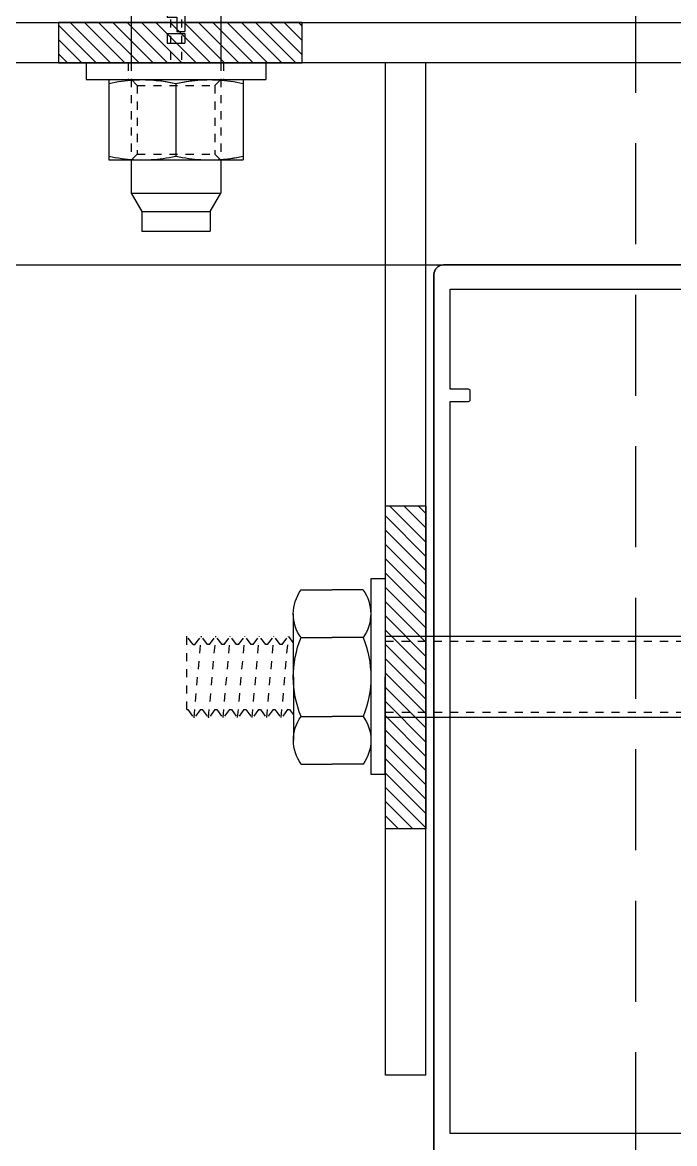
# Model space of a CAD drawing. Header units: inches. Extents: x 21 to 32698, y 13 to 3712.
# Drawn here: x 6443.54 to 6451.62, y 968.21 to 982.08 of the extents above; entities that cross this region are included whole.
import ezdxf

# ---------------------------------------------------------------- set-up
doc = ezdxf.new("R2010")
doc.units = ezdxf.units.IN
doc.header["$MEASUREMENT"] = 0
doc.set_wipeout_variables(frame=1)
for name, pattern in [('1+1 dbx a2$0$374_BLD_A1_BLOK_2$0$HIDDEN', [0.375, 0.25, -0.125]), ('phl_center', [0.75, 0.4, -0.35]), ('phl_thick', [0])]:
    doc.linetypes.add(name, pattern=pattern)
for name, color, linetype, lineweight in [('Z_MİM_-KM-GLAZ', 8, 'Continuous', 25), ('Z_MİM_-KM-IZO-THERMAL', 8, 'Continuous', 25), ('Z_MİM_-KM-IZO-THERMAL-ROCKWOOL', 8, 'BATTING', 25), ('Z_MİM_-KM-WALL-PLASTER', 8, 'Continuous', 25), ('Z_MİM_ALUMINIUM', 8, 'Continuous', 25), ('Z_MİM_projection', 8, 'Continuous', 25)]:
    doc.layers.add(name, color=color, linetype=linetype, lineweight=lineweight)
doc.linetypes.add('BATTING', pattern='A,0.00254,-2.54,[134,ltypeshp.shx,S=2.54,R=0,X=-2.54,Y=0],-5.08,[134,ltypeshp.shx,S=2.54,R=180,X=2.54,Y=0],-2.54', length=10.16254)

# ---------------------------------------------------------------- blocks, each defined once
blk = doc.blocks.new('DÜBEL')
at = {"layer": 'Z_MİM_projection', "linetype": 'phl_thick'}
for p, q in [((0, 10.41666666674427), (2.083333333255723, 10.41666666674427)), ((0, -11.80555555550381), (0, 10.41666666674427)), ((2.083333333255723, -11.80555555550381), (2.083333333255723, 10.41666666674427)), ((2.083333333255723, 7.638888888875952), (12.01388819445856, 7.638888888875952)), ((2.390011111041529, 6.824147916748187), (2.463479861151423, 7.225863194442352)), ((2.463479861151423, 7.225863194442352), (2.545756944455205, 7.638888888875952)), ((11.67677777772769, 6.995032638893462), (11.55146458325907, 7.638888888875952)), ((11.78087361110374, 6.376818055519832), (11.67677777772769, 6.995032638893462)), ((12.01388819445856, -9.027777777751908), (12.01388819445856, 7.638888888875952)), ((2.177631944417953, 5.299235416692681), (2.219000000040975, 5.671092361211776)), ((2.219000000040975, 5.671092361211776), (2.268050000071525, 6.048254861147142)), ((2.268050000071525, 6.048254861147142), (2.324970833258701, 6.432121527846902)), ((2.324970833258701, 6.432121527846902), (2.390011111041529, 6.824147916748187)), ((11.86499861115589, 5.778252083342522), (11.78087361110374, 6.376818055519832)), ((11.93001805571839, 5.193773611099459), (11.86499861115589, 5.778252083342522)), ((-77.43055555550382, 3.090277777868323), (-75.69444444426334, 4.826388888992369)), ((-75.69444444426334, 4.826388888992369), (-73.69444097205995, 4.826388888992369)), ((-75.69444444426334, -6.215277777751905), (-75.69444444426334, 4.826388888992369)), ((-72.4305576388724, 4.569444444496183), (-73.69444097205995, 4.826388888992369)), ((-73.69444097205995, -6.215277777751905), (-73.69444097205995, 4.826388888992369)), ((-69.49162986106239, 4.354006250039674), (-72.4305576388724, 4.569444444496183)), ((-72.4305576388724, -5.958333333255722), (-72.4305576388724, 4.569444444496183)), ((-69.49162986106239, 1.954688888974485), (-69.49162986106239, 4.354006250039674)), ((-67.88045069435611, 1.184631944517605), (-67.88045069435611, 5.204439583350903)), ((-52.77777777775189, 4.833054166752844), (-64.52111111092381, 5.448496527737002)), ((-64.52111111092381, 0.4741513889748603), (-64.52111111092381, 5.448496527737002)), ((-52.77777777775189, -6.221943055512382), (-52.77777777775189, 4.833054166752844)), ((-52.43055555550381, 4.756944444496183), (-50.27777916658671, 4.756944444496183)), ((-52.43055555550381, -6.145833333255722), (-52.43055555550381, 4.756944444496183)), ((-50.27777916658671, -6.145833333255722), (-50.27777916658671, 4.756944444496183)), ((-50.27777916658671, 4.305555555620228), (-17.36111111100763, 4.305555555620228)), ((-17.36111111100763, 4.861111111124046), (6.9444067776e-06, 4.861111111124046)), ((-17.36111111100763, 0.4097222222480923), (-17.36111111100763, 4.861111111124046)), ((2.087166666518895, 3.837822222150861), (2.098575694486495, 4.201956944423725)), ((2.098575694486495, 4.201956944423725), (2.117468749871477, 4.566006944514811)), ((2.117468749871477, 4.566006944514811), (2.143813889008014, 4.931320833275091)), ((2.143813889008014, 4.931320833275091), (2.177631944417953, 5.299235416692681)), ((11.97644583322108, 4.618086111149747), (11.93001805571839, 5.193773611099459)), ((12.00445624999702, 4.045988888945426), (11.97644583322108, 4.618086111149747)), ((12.01389375003055, 4.861111111124046), (16.11111180554144, 4.861111111124046)), ((18.40277777775191, 3.541666666744276), (16.11111180554144, 4.861111111124046)), ((16.11111180554144, -6.25), (16.11111180554144, 4.861111111124046)), ((-77.43055555550382, -4.479166666627861), (-77.43055555550382, 3.090277777868323)), ((-52.77777222217991, 3.368055555503814), (-52.43055555550381, 3.368055555503814)), ((2.083333333255723, 3.47222222224809), (2.087166666518895, 3.837822222150861)), ((2.08801388903521, 3.068190277786923), (2.083333333255723, 3.470013194484636)), ((2.101837499998508, 2.667960416758431), (2.08801388903521, 3.068190277786923)), ((11.99864652776159, 2.742487499956041), (12.01005486096255, 3.106622222228906)), ((12.01388819445856, 3.47222222224809), (12.00445624999702, 4.045988888945426)), ((12.01005486096255, 3.106622222228906), (12.01388819445856, 3.47222222224809)), ((18.40277777775191, 3.541666666744276), (20.83333333325573, 3.541666666744276)), ((18.40277777775191, -4.930555555503815), (18.40277777775191, 3.541666666744276)), ((20.83333333325573, -4.930555555503815), (20.83333333325573, 3.541666666744276)), ((-69.45777499978429, 1.922120138886383), (-69.49162986106239, 1.954688888974485)), ((-69.42301874980329, 1.889708333415909), (-69.45777499978429, 1.922120138886383)), ((-69.38731944421306, 1.857620138907804), (-69.42301874980329, 1.889708333415909)), ((-69.35066666640341, 1.825890277745202), (-69.38731944421306, 1.857620138907804)), ((-69.31305972207335, 1.794552777893841), (-69.35066666640341, 1.825890277745202)), ((-69.27447847207075, 1.763643749989569), (-69.31305972207335, 1.794552777893841)), ((-69.23494305531494, 1.733196527813561), (-69.27447847207075, 1.763643749989569)), ((-69.13365277764387, 1.68817152781412), (-69.23494305531494, 1.733196527813561)), ((-69.02756180544384, 1.641728472197428), (-69.13365277764387, 1.68817152781412)), ((-68.9167659720406, 1.593993750051595), (-69.02756180544384, 1.641728472197428)), ((-68.80133958323859, 1.545094444416463), (-68.9167659720406, 1.593993750051595)), ((-68.68134583323261, 1.495156944496556), (-68.80133958323859, 1.545094444416463)), ((-68.55691249994561, 1.444325694581493), (-68.68134583323261, 1.495156944496556)), ((-68.42854791646823, 1.392899305559694), (-68.55691249994561, 1.444325694581493)), ((-68.29651736095548, 1.341065972228534), (-68.42854791646823, 1.392899305559694)), ((2.124695138772949, 2.267497916705905), (2.101837499998508, 2.667960416758431)), ((2.156561111100018, 1.865015972289254), (2.124695138772949, 2.267497916705905)), ((2.197490277700123, 1.45873750001192), (2.156561111100018, 1.865015972289254)), ((2.247617361135779, 1.046869444428011), (2.197490277700123, 1.45873750001192)), ((11.87822291674092, 1.273352083284406), (11.91958958329633, 1.645209027803502)), ((11.91958958329633, 1.645209027803502), (11.95340833324007, 2.013123611221089)), ((11.95340833324007, 2.013123611221089), (11.97975347214378, 2.378437499981373)), ((11.97975347214378, 2.378437499981373), (11.99864652776159, 2.742487499956041)), ((-68.1610319444444, 1.288977083400822), (-68.29651736095548, 1.341065972228534)), ((-68.02227222220972, 1.236782638938165), (-68.1610319444444, 1.288977083400822)), ((-67.88045069435611, 1.184631944517605), (-68.02227222220972, 1.236782638938165)), ((-67.5819076388143, 1.078777777845971), (-67.88045069435611, 1.184631944517605)), ((-67.28045138879679, 0.977197916712612), (-67.5819076388143, 1.078777777845971)), ((-66.97636736091225, 0.8800423610955475), (-67.28045138879679, 0.977197916712612)), ((-66.66990902763791, 0.7874548612162471), (-66.97636736091225, 0.8800423610955475)), ((-66.36117291660048, 0.6995097221806647), (-66.66990902763791, 0.7874548612162471)), ((-66.05035972199401, 0.6162965279072524), (-66.36117291660048, 0.6995097221806647)), ((-65.73769236099906, 0.5379097221884876), (-66.05035972199401, 0.6162965279072524)), ((-65.56314861099234, 0.5287625000346452), (-65.73769236099906, 0.5379097221884876)), ((-65.38880694424734, 0.5196256944909692), (-65.56314861099234, 0.5287625000346452)), ((-65.0408534721937, 0.5013895833399147), (-65.38880694424734, 0.5196256944909692)), ((-64.86728472216053, 0.492293749935925), (-65.0408534721937, 0.5013895833399147)), ((-61.59749583317896, 0.3209305554628372), (-64.86728472216053, 0.492293749935925)), ((-61.51934722205623, 0.3110361110884696), (-61.59749583317896, 0.3209305554628372)), ((-61.44110347214154, 0.2948722222354263), (-61.51934722205623, 0.3110361110884696)), ((-61.36369722220115, 0.2723979167640209), (-61.44110347214154, 0.2948722222354263)), ((-61.28800694434904, 0.2437750000972301), (-61.36369722220115, 0.2723979167640209)), ((-61.21490277769044, 0.2091326388763264), (-61.28800694434904, 0.2437750000972301)), ((-61.14507222222164, 0.1689583333209157), (-61.21490277769044, 0.2091326388763264)), ((-61.07913680537603, 0.1239416666794568), (-61.14507222222164, 0.1689583333209157)), ((-61.01771458308211, 0.0747701389482245), (-61.07913680537603, 0.1239416666794568)), ((-60.96142638870515, 0.0221312500070781), (-61.01771458308211, 0.0747701389482245)), ((-60.90939305559732, -0.0348208332434297), (-60.96142638870515, 0.0221312500070781)), ((-17.64597222208976, 0.4097222222480923), (-16.43138888874091, 0.4097222222480923)), ((-17.64597222208976, -1.798611111007629), (-17.64597222208976, 0.4097222222480923)), ((-16.43138888874091, -0.1714180554263294), (-16.43138888874091, 0.4097222222480923)), ((-14.44388888892717, 0.4097222222480923), (-13.22930555557832, 0.4097222222480923)), ((-14.44388888892717, -0.1714180554263294), (-14.44388888892717, 0.4097222222480923)), ((-13.22930555557832, -1.798611111007629), (-13.22930555557832, 0.4097222222480923)), ((-12.98638819437474, 0.4097222222480923), (-11.77180624986067, 0.4097222222480923)), ((-12.98638819437474, -1.798611111007629), (-12.98638819437474, 0.4097222222480923)), ((-11.77180624986067, -1.798611111007629), (-11.77180624986067, 0.4097222222480923)), ((-11.5288895831909, 0.4097222222480923), (-10.31430555554107, 0.4097222222480923)), ((-11.5288895831909, -1.798611111007629), (-11.5288895831909, 0.4097222222480923)), ((-10.31430555554107, -0.8171298610977829), (-10.31430555554107, 0.4097222222480923)), ((-8.635972222313283, 0.4097222222480923), (-3.888055555522441, 0.4097222222480923)), ((-8.635972222313283, -0.5717590276617557), (-8.635972222313283, 0.4097222222480923)), ((-3.888055555522441, -0.5717590276617557), (-3.888055555522441, 0.4097222222480923)), ((-3.64513888885267, 0.4097222222480923), (-2.430555555503814, 0.4097222222480923)), ((-3.64513888885267, -1.798611111007629), (-3.64513888885267, 0.4097222222480923)), ((-2.430555555503814, -1.798611111007629), (-2.430555555503814, 0.4097222222480923)), ((2.307160416617989, 0.6275763888843358), (2.247617361135779, 1.046869444428011)), ((2.376420833170413, 0.1989513889420777), (2.307160416617989, 0.6275763888843358)), ((2.455790277803314, -0.2410104166483507), (2.376420833170413, 0.1989513889420777)), ((11.63374166656285, -0.2814187500625849), (11.70721180550754, 0.1202965278644115)), ((11.70721180550754, 0.1202965278644115), (11.77225138875656, 0.5123229166492821)), ((11.77225138875656, 0.5123229166492821), (11.82917222217656, 0.8961902777664363)), ((11.82917222217656, 0.8961902777664363), (11.87822291674092, 1.273352083284406)), ((-60.96142638870515, -1.411020138766613), (-60.90939305559732, -1.354068055516107)), ((-60.86090902774595, -0.0968326388392598), (-60.90939305559732, -0.0348208332434297)), ((-60.90939305559732, -1.354068055516107), (-60.86090902774595, -1.292056249920278)), ((-60.81664861086757, -0.1632840277161449), (-60.86090902774595, -0.0968326388392598)), ((-60.86090902774595, -1.292056249920278), (-60.81664861086757, -1.225604861043392)), ((-60.77729305555113, -0.2335562499938533), (-60.81664861086757, -0.1632840277161449)), ((-60.81664861086757, -1.225604861043392), (-60.77729305555113, -1.1553326388821)), ((-60.74351736088281, -0.3070284721907228), (-60.77729305555113, -0.2335562499938533)), ((-60.77729305555113, -1.1553326388821), (-60.74351736088281, -1.081860416568815)), ((-60.71587152755818, -0.3830312499776482), (-60.74351736088281, -0.3070284721907228)), ((-60.74351736088281, -1.081860416568815), (-60.71587152755818, -1.005857638898304)), ((-60.69444027775897, -0.4606937499484049), (-60.71587152755818, -0.3830312499776482)), ((-60.71587152755818, -1.005857638898304), (-60.69444027775897, -0.9281951389275493)), ((-60.67917638877407, -0.5390965277329091), (-60.69444027775897, -0.4606937499484049)), ((-60.69444027775897, -0.9281951389275493), (-60.67917638877407, -0.8497923610266298)), ((-60.67005277774295, -0.6173201388446615), (-60.67917638877407, -0.5390965277329091)), ((-60.67917638877407, -0.8497923610266298), (-60.67005277774295, -0.7715687500312925)), ((-60.66701666661538, -0.6944444444961846), (-60.67005277774295, -0.6173201388446615)), ((-60.67005277774295, -0.7715687500312925), (-60.66701666661538, -0.6944444444961846)), ((-16.43138888874091, -0.1714180554263294), (-14.44388888892717, -0.1714180554263294)), ((-16.43138888874091, -1.185185416601598), (-14.44388888892717, -1.185185416601598)), ((-16.43138888874091, -1.798611111007629), (-16.43138888874091, -1.185185416601598)), ((-14.44388888892717, -1.798611111007629), (-14.44388888892717, -1.185185416601598)), ((-10.31430555554107, -0.8171298610977829), (-7.840972222154959, -0.8171298610977829)), ((-8.635972222313283, -0.5717590276617557), (-6.869305555708706, -0.5717590276617557)), ((-7.840972222154959, -1.798611111007629), (-7.840972222154959, -0.8171298610977829)), ((-6.869305555708706, -1.798611111007629), (-6.869305555708706, -0.5717590276617557)), ((-5.654722222127017, -0.5717590276617557), (-3.888055555522441, -0.5717590276617557)), ((-5.654722222127017, -1.798611111007629), (-5.654722222127017, -0.5717590276617557)), ((2.376420833170413, -1.587840277701616), (2.455790277803314, -1.147878472227602)), ((2.545756944455205, -0.6944444444961846), (2.455790277803314, -0.2410104166483507)), ((2.455790277803314, -1.147878472227602), (2.545756944455205, -0.6944444444961846)), ((2.545756944455205, -0.6944444444961846), (11.55146458325907, -0.6944444444961846)), ((11.55146458325907, -0.6944444444961846), (11.63374166656285, -0.2814187500625849)), ((11.63374166656285, -1.107470138929784), (11.55146458325907, -0.6944444444961846)), ((11.70721180550754, -1.50918541662395), (11.63374166656285, -1.107470138929784)), ((-68.4803430554457, -2.802413888741284), (-68.33649722207335, -2.745537500013595)), ((-68.33649722207335, -2.745537500013595), (-68.18839166639373, -2.688296527834609)), ((-68.18839166639373, -2.688296527834609), (-68.03629166656175, -2.630890972213818)), ((-68.03629166656175, -2.630890972213818), (-67.88045069435611, -2.573520833277143)), ((-67.88045069435611, -2.573520833277143), (-67.5819076388143, -2.467666666605509)), ((-67.88045069435611, -6.593328472226857), (-67.88045069435611, -2.573520833277143)), ((-67.5819076388143, -2.467666666605509), (-67.28045138879679, -2.366086111054753)), ((-67.28045138879679, -2.366086111054753), (-66.97636736091225, -2.268931249971501)), ((-66.97636736091225, -2.268931249971501), (-66.66990902763791, -2.176343749975785)), ((-66.66990902763791, -2.176343749975785), (-66.36117291660048, -2.088399305474013)), ((-66.36117291660048, -2.088399305474013), (-66.05035972199401, -2.005185416666789)), ((-66.05035972199401, -2.005185416666789), (-65.73769236099906, -1.926798611180855)), ((-65.73769236099906, -1.926798611180855), (-65.56314861099234, -1.917651388794183)), ((-65.56314861099234, -1.917651388794183), (-65.38880694424734, -1.908514583250505)), ((-65.38880694424734, -1.908514583250505), (-65.0408534721937, -1.890278472099453)), ((-65.0408534721937, -1.890278472099453), (-64.86728472216053, -1.881182638928294)), ((-64.86728472216053, -1.881182638928294), (-64.69403402763417, -1.872102777706458)), ((-64.69403402763417, -1.872102777706458), (-63.26047083339654, -1.79697291657794)), ((-64.52111111092381, -6.837385416729371), (-64.52111111092381, -1.863040277734398)), ((-63.26047083339654, -1.79697291657794), (-62.84281388879755, -1.775084027787668)), ((-62.84281388879755, -1.775084027787668), (-62.42642916669137, -1.753262499929405)), ((-62.42642916669137, -1.753262499929405), (-62.01132638892159, -1.731507638818584)), ((-62.01132638892159, -1.731507638818584), (-61.59749583317896, -1.709819444455206)), ((-61.59749583317896, -1.709802777739239), (-61.51934722205623, -1.699924999964423)), ((-61.51934722205623, -1.699924999964423), (-61.44110347214154, -1.683761111111379)), ((-61.44110347214154, -1.683761111111379), (-61.36369722220115, -1.661286805523559)), ((-61.36369722220115, -1.661286805523559), (-61.28800694434904, -1.632663888856765)), ((-61.28800694434904, -1.632663888856765), (-61.21490277769044, -1.59802152775228)), ((-61.21490277769044, -1.59802152775228), (-61.14507222222164, -1.557847222196869)), ((-61.14507222222164, -1.557847222196869), (-61.07913680537603, -1.512830555438995)), ((-61.07913680537603, -1.512830555438995), (-61.01771458308211, -1.463659027707763)), ((-61.01771458308211, -1.463659027707763), (-60.96142638870515, -1.411020138766613)), ((-17.64597222208976, -1.798611111007629), (-16.43138888874091, -1.798611111007629)), ((-17.36111111100763, -6.25), (-17.36111111100763, -1.798611111007629)), ((-14.44388888892717, -1.798611111007629), (-13.22930555557832, -1.798611111007629)), ((-12.98638819437474, -1.798611111007629), (-11.77180624986067, -1.798611111007629)), ((-11.5288895831909, -1.798611111007629), (-7.840972222154959, -1.798611111007629)), ((-6.869305555708706, -1.798611111007629), (-5.654722222127017, -1.798611111007629)), ((-3.64513888885267, -1.798611111007629), (-2.430555555503814, -1.798611111007629)), ((2.197490277700123, -2.847626388771459), (2.247617361135779, -2.435758333303962)), ((2.247617361135779, -2.435758333303962), (2.307160416617989, -2.016465277760289)), ((2.307160416617989, -2.016465277760289), (2.376420833170413, -1.587840277701616)), ((11.77225138875656, -1.90121180540882), (11.70721180550754, -1.50918541662395)), ((11.82917222217656, -2.28507916664239), (11.77225138875656, -1.90121180540882)), ((11.87822291674092, -2.662240972160359), (11.82917222217656, -2.28507916664239)), ((11.91958958329633, -3.034097916679456), (11.87822291674092, -2.662240972160359)), ((-69.49162986106239, -3.343577777734026), (-69.45776388887316, -3.310909722233191)), ((-69.49162986106239, -5.742895138915628), (-69.49162986106239, -3.343577777734026)), ((-69.45776388887316, -3.310909722233191), (-69.42295486107467, -3.278468055534176)), ((-69.42295486107467, -3.278468055534176), (-69.38722430542111, -3.246372222201898)), ((-69.38722430542111, -3.246372222201898), (-69.3505604164675, -3.214654861134476)), ((-69.3505604164675, -3.214654861134476), (-69.31295416643843, -3.1833465276286)), ((-69.31295416643843, -3.1833465276286), (-69.2744256942533, -3.152479861164465)), ((-69.2744256942533, -3.152479861164465), (-69.23494305531494, -3.122085416573098)), ((-69.23494305531494, -3.122085416573098), (-69.12325763888657, -3.072477777721358)), ((-69.12325763888657, -3.072477777721358), (-69.00578611087985, -3.021168750012293)), ((-69.00578611087985, -3.021168750012293), (-68.88262430531904, -2.968328472226858)), ((-68.88262430531904, -2.968328472226858), (-68.75387847214006, -2.914124305592848)), ((-68.75387847214006, -2.914124305592848), (-68.61966458312234, -2.858724999940022)), ((-68.61966458312234, -2.858724999940022), (-68.4803430554457, -2.802413888741284)), ((2.08801388903521, -4.457079166662879), (2.101837499998508, -4.05684930551797)), ((2.101837499998508, -4.05684930551797), (2.124695138772949, -3.656386805465443)), ((2.124695138772949, -3.656386805465443), (2.156561111100018, -3.25390486116521)), ((2.156561111100018, -3.25390486116521), (2.197490277700123, -2.847626388771459)), ((11.95340833324007, -3.402012499980628), (11.91958958329633, -3.034097916679456)), ((11.97975347214378, -3.767326388857326), (11.95340833324007, -3.402012499980628)), ((11.99864652776159, -4.131376388948408), (11.97975347214378, -3.767326388857326)), ((12.01005486096255, -4.49551111110486), (11.99864652776159, -4.131376388948408)), ((-75.69444444426334, -6.215277777751905), (-77.43055555550382, -4.479166666627861)), ((-52.77777222217991, -4.756944444379768), (-52.43055555550381, -4.756944444379768)), ((2.083333333255723, -4.858902083244172), (2.08801388903521, -4.457079166662879)), ((2.087166666518895, -5.226711111143231), (2.083333333255723, -4.861111111007629)), ((2.098575694486495, -5.590845833299682), (2.087166666518895, -5.226711111143231)), ((11.99864652776159, -5.590845833299682), (12.01005486096255, -5.226711111143231)), ((12.01388819445856, -4.861111111007629), (12.01005486096255, -4.49551111110486)), ((12.01005486096255, -5.226711111143231), (12.01388819445856, -4.861111111007629)), ((16.11111180554144, -6.25), (18.40277777775191, -4.930555555503815)), ((18.40277777775191, -4.930555555503815), (20.83333333325573, -4.930555555503815)), ((-75.69444444426334, -6.215277777751905), (-73.69444097205995, -6.215277777751905)), ((-73.69444097205995, -6.215277777751905), (-72.4305576388724, -5.958333333255722)), ((-72.4305576388724, -5.958333333255722), (-69.49162986106239, -5.742895138915628)), ((-64.52111111092381, -6.837385416729371), (-52.77777777775189, -6.221943055512382)), ((-52.43055555550381, -6.145833333255722), (-50.27777916658671, -6.145833333255722)), ((-50.27777916658671, -5.694444444379767), (-17.36111111100763, -5.694444444379767)), ((-17.36111111100763, -6.25), (6.9444067776e-06, -6.25)), ((2.117468749871477, -5.954895833274347), (2.098575694486495, -5.590845833299682)), ((2.143813889008014, -6.320209722151048), (2.117468749871477, -5.954895833274347)), ((2.177631944417953, -6.688124305568634), (2.143813889008014, -6.320209722151048)), ((2.219000000040975, -7.059981249971316), (2.177631944417953, -6.688124305568634)), ((11.87822291674092, -7.059981249971316), (11.91958958329633, -6.688124305568634)), ((11.91958958329633, -6.688124305568634), (11.95340833324007, -6.320209722151048)), ((11.95340833324007, -6.320209722151048), (11.97975347214378, -5.954895833274347)), ((11.97975347214378, -5.954895833274347), (11.99864652776159, -5.590845833299682)), ((12.01389375003055, -6.25), (16.11111180554144, -6.25)), ((2.268050000071525, -7.437143750023096), (2.219000000040975, -7.059981249971316)), ((2.324970833258701, -7.821010416606442), (2.268050000071525, -7.437143750023096)), ((2.390011111041529, -8.213036805507723), (2.324970833258701, -7.821010416606442)), ((2.463479861151423, -8.614752083318306), (2.390011111041529, -8.213036805507723)), ((11.63374166656285, -8.614752083318306), (11.70721180550754, -8.213036805507723)), ((11.70721180550754, -8.213036805507723), (11.77225138875656, -7.821010416606442)), ((11.77225138875656, -7.821010416606442), (11.82917222217656, -7.437143750023096)), ((11.82917222217656, -7.437143750023096), (11.87822291674092, -7.059981249971316)), ((2.083333333255723, -9.027777777751908), (12.01388819445856, -9.027777777751908)), ((2.545756944455205, -9.027777777751908), (2.463479861151423, -8.614752083318306)), ((11.55146458325907, -9.027777777751908), (11.63374166656285, -8.614752083318306)), ((0, -11.80555555550381), (2.083333333255723, -11.80555555550381))]:
    blk.add_line(p, q, dxfattribs=at)
at = {"layer": 'Z_MİM_projection', "linetype": 'phl_center'}
for p, q in [((2.083333333255723, -9.027777777751908), (2.083333333255723, 7.638888888875952)), ((2.390011111041529, 6.824147916748187), (2.463479861151423, 7.225863194442352)), ((2.463479861151423, 7.225863194442352), (2.545756944455205, 7.638888888875952)), ((11.63374166656285, 7.225863194442352), (11.55146458325907, 7.638888888875952)), ((11.70721180550754, 6.824147916748187), (11.63374166656285, 7.225863194442352)), ((2.177631944417953, 5.299235416692681), (2.219000000040975, 5.671092361211776)), ((2.219000000040975, 5.671092361211776), (2.268050000071525, 6.048254861147142)), ((2.268050000071525, 6.048254861147142), (2.324970833258701, 6.432121527846902)), ((2.324970833258701, 6.432121527846902), (2.390011111041529, 6.824147916748187)), ((11.77225138875656, 6.432121527846902), (11.70721180550754, 6.824147916748187)), ((11.82917222217656, 6.048254861147142), (11.77225138875656, 6.432121527846902)), ((11.87822291674092, 5.671092361211776), (11.82917222217656, 6.048254861147142)), ((11.91958958329633, 5.299235416692681), (11.87822291674092, 5.671092361211776)), ((-75.69444444426334, -6.215277777751905), (-75.69444444426334, 4.826388888992369)), ((-73.69444097205995, -6.215277777751905), (-73.69444097205995, 4.826388888992369)), ((-72.4305576388724, -5.958333333255722), (-72.4305576388724, 4.569444444496183)), ((-69.49162986106239, 1.954688888974485), (-69.49162986106239, 4.354006250039674)), ((-67.88045069435611, 1.184631944517605), (-67.88045069435611, 5.204439583350903)), ((-64.52111111092381, 0.4741513889748603), (-64.52111111092381, 5.448496527737002)), ((0, 5.208333333372136), (2.083333333255723, 5.208333333372136)), ((6.9444067776e-06, 4.861111111124046), (12.01389375003055, 4.861111111124046)), ((2.80034722224809, 4.109375), (2.083333333255723, 4.826388888992369)), ((2.087166666518895, 3.837822222150861), (2.098575694486495, 4.201956944423725)), ((2.098575694486495, 4.201956944423725), (2.117468749871477, 4.566006944514811)), ((2.117468749871477, 4.566006944514811), (2.143813889008014, 4.931320833275091)), ((2.143813889008014, 4.931320833275091), (2.177631944417953, 5.299235416692681)), ((11.296875, 4.109375), (12.01388819445856, 4.826388888992369)), ((11.95340833324007, 4.931320833275091), (11.91958958329633, 5.299235416692681)), ((11.97975347214378, 4.566006944514811), (11.95340833324007, 4.931320833275091)), ((11.99864652776159, 4.201956944423725), (11.97975347214378, 4.566006944514811)), ((12.01005486096255, 3.837822222150861), (11.99864652776159, 4.201956944423725)), ((16.11111180554144, -6.25), (16.11111180554144, 4.861111111124046)), ((-56.04166458314285, 3.368055555503814), (-57.46267083333805, 3.47222222224809)), ((-57.46267083333805, 3.47222222224809), (-52.77777777775189, 3.47222222224809)), ((-57.46267083333805, -4.861111111007629), (-57.46267083333805, 3.47222222224809)), ((-56.04166458314285, 3.368055555503814), (-52.77777222217991, 3.368055555503814)), ((-56.04166458314285, -4.756944444379768), (-56.04166458314285, 3.368055555503814)), ((2.083333333255723, 3.47222222224809), (2.087166666518895, 3.837822222150861)), ((2.087166666518895, 3.106622222228906), (2.083333333255723, 3.47222222224809)), ((2.098575694486495, 2.742487499956041), (2.087166666518895, 3.106622222228906)), ((2.80034722224809, 4.109375), (11.296875, 4.109375)), ((2.80034722224809, -5.498263888759535), (2.80034722224809, 4.109375)), ((11.296875, -5.498263888759535), (11.296875, 4.109375)), ((11.99864652776159, 2.742487499956041), (12.01005486096255, 3.106622222228906)), ((12.01388819445856, 3.47222222224809), (12.01005486096255, 3.837822222150861)), ((12.01005486096255, 3.106622222228906), (12.01388819445856, 3.47222222224809)), ((18.40277777775191, -4.930555555503815), (18.40277777775191, 3.541666666744276)), ((2.117468749871477, 2.378437499981373), (2.098575694486495, 2.742487499956041)), ((2.143813889008014, 2.013123611221089), (2.117468749871477, 2.378437499981373)), ((2.177631944417953, 1.645209027803502), (2.143813889008014, 2.013123611221089)), ((2.219000000040975, 1.273352083284406), (2.177631944417953, 1.645209027803502)), ((11.87822291674092, 1.273352083284406), (11.91958958329633, 1.645209027803502)), ((11.91958958329633, 1.645209027803502), (11.95340833324007, 2.013123611221089)), ((11.95340833324007, 2.013123611221089), (11.97975347214378, 2.378437499981373)), ((11.97975347214378, 2.378437499981373), (11.99864652776159, 2.742487499956041)), ((-17.36111111100763, -1.798611111007629), (-17.36111111100763, 0.4097222222480923)), ((-17.36111111100763, 0), (0, 0)), ((0, -1.388888888875952), (0, 0)), ((2.268050000071525, 0.8961902777664363), (2.219000000040975, 1.273352083284406)), ((2.324970833258701, 0.5123229166492821), (2.268050000071525, 0.8961902777664363)), ((2.390011111041529, 0.1202965278644115), (2.324970833258701, 0.5123229166492821)), ((2.463479861151423, -0.2814187500625849), (2.390011111041529, 0.1202965278644115)), ((11.63374166656285, -0.2814187500625849), (11.70721180550754, 0.1202965278644115)), ((11.70721180550754, 0.1202965278644115), (11.77225138875656, 0.5123229166492821)), ((11.77225138875656, 0.5123229166492821), (11.82917222217656, 0.8961902777664363)), ((11.82917222217656, 0.8961902777664363), (11.87822291674092, 1.273352083284406)), ((2.316348611144348, -1.956515277735888), (2.420445138821377, -1.338300694478675)), ((2.420445138821377, -1.338300694478675), (2.545756944455205, -0.6944444444961846)), ((2.545756944455205, -0.6944444444961846), (2.463479861151423, -0.2814187500625849)), ((2.545756944455205, -0.6944444444961846), (11.55146458325907, -0.6944444444961846)), ((11.55146458325907, -0.6944444444961846), (11.63374166656285, -0.2814187500625849)), ((11.63374166656285, -1.107470138929784), (11.55146458325907, -0.6944444444961846)), ((11.70721180550754, -1.50918541662395), (11.63374166656285, -1.107470138929784)), ((-67.88045069435611, -6.593328472226857), (-67.88045069435611, -2.573520833277143)), ((-64.52111111092381, -6.837385416729371), (-64.52111111092381, -1.863040277734398)), ((-17.36111111100763, -1.388888888875952), (0, -1.388888888875952)), ((2.167203472228719, -3.139559722272676), (2.232222916558384, -2.555081944447009)), ((2.232222916558384, -2.555081944447009), (2.316348611144348, -1.956515277735888)), ((11.77225138875656, -1.90121180540882), (11.70721180550754, -1.50918541662395)), ((11.82917222217656, -2.28507916664239), (11.77225138875656, -1.90121180540882)), ((11.87822291674092, -2.662240972160359), (11.82917222217656, -2.28507916664239)), ((11.91958958329633, -3.034097916679456), (11.87822291674092, -2.662240972160359)), ((-69.49162986106239, -5.742895138915628), (-69.49162986106239, -3.343577777734026)), ((2.092765277717262, -4.287344444426707), (2.120776389027013, -3.715247222222386)), ((2.120776389027013, -3.715247222222386), (2.167203472228719, -3.139559722272676)), ((11.95340833324007, -3.402012499980628), (11.91958958329633, -3.034097916679456)), ((11.97975347214378, -3.767326388857326), (11.95340833324007, -3.402012499980628)), ((11.99864652776159, -4.131376388948408), (11.97975347214378, -3.767326388857326)), ((12.01005486096255, -4.49551111110486), (11.99864652776159, -4.131376388948408)), ((-57.46267083333805, -4.861111111007629), (-56.04166458314285, -4.756944444379768)), ((-57.46267083333805, -4.861111111007629), (-52.77777777775189, -4.861111111007629)), ((-56.04166458314285, -4.756944444379768), (-52.77777222217991, -4.756944444379768)), ((2.083333333255723, -4.861111111007629), (2.092765277717262, -4.287344444426707)), ((2.087166666518895, -5.226711111143231), (2.083333333255723, -4.861111111007629)), ((2.083333333255723, -6.215277777751905), (2.80034722224809, -5.498263888759535)), ((2.098575694486495, -5.590845833299682), (2.087166666518895, -5.226711111143231)), ((2.80034722224809, -5.498263888759535), (11.296875, -5.498263888759535)), ((12.01388819445856, -6.215277777751905), (11.296875, -5.498263888759535)), ((11.99864652776159, -5.590845833299682), (12.01005486096255, -5.226711111143231)), ((12.01388819445856, -4.861111111007629), (12.01005486096255, -4.49551111110486)), ((12.01005486096255, -5.226711111143231), (12.01388819445856, -4.861111111007629)), ((0, -6.597222222248093), (2.083333333255723, -6.597222222248093)), ((6.9444067776e-06, -6.25), (12.01389375003055, -6.25)), ((2.117468749871477, -5.954895833274347), (2.098575694486495, -5.590845833299682)), ((2.143813889008014, -6.320209722151048), (2.117468749871477, -5.954895833274347)), ((2.177631944417953, -6.688124305568634), (2.143813889008014, -6.320209722151048)), ((2.219000000040975, -7.059981249971316), (2.177631944417953, -6.688124305568634)), ((11.87822291674092, -7.059981249971316), (11.91958958329633, -6.688124305568634)), ((11.91958958329633, -6.688124305568634), (11.95340833324007, -6.320209722151048)), ((11.95340833324007, -6.320209722151048), (11.97975347214378, -5.954895833274347)), ((11.97975347214378, -5.954895833274347), (11.99864652776159, -5.590845833299682)), ((2.268050000071525, -7.437143750023096), (2.219000000040975, -7.059981249971316)), ((2.324970833258701, -7.821010416606442), (2.268050000071525, -7.437143750023096)), ((2.390011111041529, -8.213036805507723), (2.324970833258701, -7.821010416606442)), ((2.463479861151423, -8.614752083318306), (2.390011111041529, -8.213036805507723)), ((11.63374166656285, -8.614752083318306), (11.70721180550754, -8.213036805507723)), ((11.70721180550754, -8.213036805507723), (11.77225138875656, -7.821010416606442)), ((11.77225138875656, -7.821010416606442), (11.82917222217656, -7.437143750023096)), ((11.82917222217656, -7.437143750023096), (11.87822291674092, -7.059981249971316)), ((2.545756944455205, -9.027777777751908), (2.463479861151423, -8.614752083318306)), ((11.55146458325907, -9.027777777751908), (11.63374166656285, -8.614752083318306))]:
    blk.add_line(p, q, dxfattribs=at)
at = {"layer": 'Z_MİM_projection', "linetype": 'phl_thick'}
for centre, radius, start, end in [((-67.45898194424808, 2.454513889038933), 2.782036805551054, 98.71365147908136, 136.939485046684), ((-63.42107569426297, -32.93499930552207), 38.39925555549347, 91.6415946296577, 96.6689094321081), ((-67.45898194424808, -3.843402777798473), 2.782036805551062, 223.060514953316, 261.2863485209186), ((-63.42107569426297, 31.54611041664612), 38.39925555549348, 263.3310905678919, 268.3584053703423)]:
    blk.add_arc(centre, radius, start, end, dxfattribs=at)
blk = doc.blocks.new('ANK-1')
h = blk.add_hatch()
h.set_pattern_fill('ANSI31', color=256, scale=10)
h.set_pattern_definition([(45, (-331102.9096285031, -110218.6467006204), (-0.8838834764831842, 0.8838834764831844), [])])
h.paths.add_polyline_path([(75.31351258629002, 0), (105.5, 0), (105.5, -5), (75.31351258629002, -5)])
h = blk.add_hatch()
h.set_pattern_fill('ANSI31', color=256, scale=10)
h.set_pattern_definition([(45, (-331229.2262129067, -110209.6467006204), (-0.8838834764831842, 0.8838834764831844), [])])
h.paths.add_polyline_path([(60, -99.81422165757976), (65, -99.81422165757976), (65, -59.81422165769618), (60, -59.81422165769618)])
for points in [[(68, 0), (0, 0)], [(5, -5), (200.0903069581836, -5), (200.0903069581836, 0)], [(200.0903069581836, 0), (68, 0)], [(60, -130.2737574382918), (60, -5)], [(65, -130.2737574382918), (65, -5)], [(60, -130.2737574382918), (65, -130.2737574382918)]]:
    blk.add_lwpolyline(points)
for points in [[(75.31351258629002, 0), (105.5, 0), (105.5, -5), (75.31351258629002, -5)], [(60, -99.81422165757976), (65, -99.81422165757976), (65, -59.81422165769618), (60, -59.81422165769618)]]:
    blk.add_lwpolyline(points, close=True)
at = {"layer": 'Z_MİM_projection', "linetype": 'phl_thick'}
for p, q in [((67.79645189200528, -70.22777974512428, -4.17996780016e-05), (71.6229036913719, -70.23021139239428, -4.17996780016e-05)), ((67.79645189200528, -70.22777974512428, -4.17996780016e-05), (71.6229036913719, -70.23021139239428, -4.17996780016e-05)), ((75.44935549097136, -70.23264303954784, -4.17996780016e-05), (71.6229036913719, -70.23021139239428, -4.17996780016e-05)), ((75.44935549097136, -70.23264303954784, -4.17996780016e-05), (71.6229036913719, -70.23021139239428, -4.17996780016e-05)), ((66.82102493522687, -73.18510596617125, -4.17996780016e-05), (66.80981500772761, -88.82510240422559, -4.17996780016e-05)), ((66.82102493522687, -73.18510596617125, -4.17996780016e-05), (66.80981500772761, -88.82510240422559, -4.17996780016e-05)), ((76.42102299677208, -73.19120660703629, -4.17996780016e-05), (76.4098130692728, -88.83120304509066, -4.17996780016e-05)), ((76.42102299677208, -73.19120660703629, -4.17996780016e-05), (76.4098130692728, -88.83120304509066, -4.17996780016e-05)), ((-2.58444342762e-05, -76.00566059863195), (65.01309957006013, -76.00511621008627, -4.17996780016e-05)), ((-2.58444342762e-05, -76.00566059863195), (65.01309957006013, -76.00511621008627, -4.17996780016e-05)), ((67.77297674352303, -76.11673876200803, -4.17996780016e-05), (71.6191613469273, -76.11918294907082, -4.17996780016e-05)), ((67.77297674352303, -76.11673876200803, -4.17996780016e-05), (71.6191613469273, -76.11918294907082, -4.17996780016e-05)), ((75.46534595033154, -76.12162713613361, -4.17996780016e-05), (71.6191613469273, -76.11918294907082, -4.17996780016e-05)), ((75.46534595033154, -76.12162713613361, -4.17996780016e-05), (71.6191613469273, -76.11918294907082, -4.17996780016e-05)), ((76.41984099778347, -75.05120623146651, -4.17996780016e-05), (76.41007997235283, -88.41120312991552, -4.17996780016e-05)), ((76.41984099778347, -75.05120623146651, -4.17996780016e-05), (76.41007997235283, -88.41120312991552, -4.17996780016e-05)), ((-0.0061076611746103, -86.00565816625021), (65.01982432510704, -86.00511370110327, -4.17996780016e-05)), ((-0.0061076611746103, -86.00565816625021), (65.01982432510704, -86.00511370110327, -4.17996780016e-05)), ((67.76549205440097, -85.8946818752447, -4.17996780016e-05), (71.61167665757239, -85.8971260623075, -4.17996780016e-05)), ((67.76549205440097, -85.8946818752447, -4.17996780016e-05), (71.61167665757239, -85.8971260623075, -4.17996780016e-05)), ((75.45786126120947, -85.89957024937029, -4.17996780016e-05), (71.61167665757239, -85.8971260623075, -4.17996780016e-05)), ((75.45786126120947, -85.89957024937029, -4.17996780016e-05), (71.61167665757239, -85.8971260623075, -4.17996780016e-05)), ((67.7814825135283, -91.78366597171407, -4.17996780016e-05), (71.60793431312777, -91.78609761886764, -4.17996780016e-05)), ((67.7814825135283, -91.78366597171407, -4.17996780016e-05), (71.60793431312777, -91.78609761886764, -4.17996780016e-05)), ((75.43438611249441, -91.78852926613762, -4.17996780016e-05), (71.60793431312777, -91.78609761886764, -4.17996780016e-05)), ((75.43438611249441, -91.78852926613762, -4.17996780016e-05), (71.60793431312777, -91.78609761886764, -4.17996780016e-05))]:
    blk.add_line(p, q, dxfattribs=at)
at = {"layer": 'Z_MİM_projection', "linetype": 'phl_center'}
for p, q in [((66.81116520613432, -76.00510545156429, -4.17996780016e-05), (66.81923287245445, -76.00510540325196, -4.17996780016e-05)), ((66.81116520613432, -76.00510545156429, -4.17996780016e-05), (66.81923287245445, -76.00510540325196, -4.17996780016e-05)), ((76.41860553831793, -76.7421898044413, -4.17996780016e-05), (76.9592059305869, -76.01154918258544, -4.17996780016e-05)), ((76.41860553831793, -76.7421898044413, -4.17996780016e-05), (76.9592059305869, -76.01154918258544, -4.17996780016e-05)), ((77.91157993557863, -86.01215682353359, -4.17996780016e-05), (77.01920591853559, -76.01158731151372, -4.17996780016e-05)), ((77.91157993557863, -86.01215682353359, -4.17996780016e-05), (77.01920591853559, -76.01158731151372, -4.17996780016e-05)), ((77.79858654597774, -76.98648279183544, -4.17996780016e-05), (77.07920590648428, -76.011625440442, -4.17996780016e-05)), ((77.79858654597774, -76.98648279183544, -4.17996780016e-05), (77.07920590648428, -76.011625440442, -4.17996780016e-05)), ((78.03858649753965, -76.98663530789781, -4.17996780016e-05), (78.75920556718484, -76.01269305276217, -4.17996780016e-05)), ((78.03858649753965, -76.98663530789781, -4.17996780016e-05), (78.75920556718484, -76.01269305276217, -4.17996780016e-05)), ((79.71157957217656, -86.01330069371032, -4.17996780016e-05), (78.81920555536634, -76.01273118169046, -4.17996780016e-05)), ((79.71157957217656, -86.01330069371032, -4.17996780016e-05), (78.81920555536634, -76.01273118169046, -4.17996780016e-05)), ((79.59858618257567, -76.98762666201218, -4.17996780016e-05), (78.8792055430822, -76.01276931061875, -4.17996780016e-05)), ((79.59858618257567, -76.98762666201218, -4.17996780016e-05), (78.8792055430822, -76.01276931061875, -4.17996780016e-05)), ((79.83858613437042, -76.98777917807456, -4.17996780016e-05), (80.5592052040156, -76.01383692293894, -4.17996780016e-05)), ((79.83858613437042, -76.98777917807456, -4.17996780016e-05), (80.5592052040156, -76.01383692293894, -4.17996780016e-05)), ((81.51157920900731, -86.01444456388708, -4.17996780016e-05), (80.61920519196428, -76.01387505186722, -4.17996780016e-05)), ((81.51157920900731, -86.01444456388708, -4.17996780016e-05), (80.61920519196428, -76.01387505186722, -4.17996780016e-05)), ((81.39858581940643, -76.98877053218894, -4.17996780016e-05), (80.67920517968014, -76.01391318079548, -4.17996780016e-05)), ((81.39858581940643, -76.98877053218894, -4.17996780016e-05), (80.67920517968014, -76.01391318079548, -4.17996780016e-05)), ((81.63858577096835, -76.98892304825131, -4.17996780016e-05), (82.35920484061351, -76.0149807931157, -4.17996780016e-05)), ((81.63858577096835, -76.98892304825131, -4.17996780016e-05), (82.35920484061351, -76.0149807931157, -4.17996780016e-05)), ((83.31157884560525, -86.01558843406383, -4.17996780016e-05), (82.41920482856221, -76.01501892204395, -4.17996780016e-05)), ((83.31157884560525, -86.01558843406383, -4.17996780016e-05), (82.41920482856221, -76.01501892204395, -4.17996780016e-05)), ((83.19858545600437, -76.98991440236568, -4.17996780016e-05), (82.47920481627806, -76.01505705097225, -4.17996780016e-05)), ((83.19858545600437, -76.98991440236568, -4.17996780016e-05), (82.47920481627806, -76.01505705097225, -4.17996780016e-05)), ((83.43858540756626, -76.99006691842806, -4.17996780016e-05), (84.15920447721147, -76.01612466329243, -4.17996780016e-05)), ((83.43858540756626, -76.99006691842806, -4.17996780016e-05), (84.15920447721147, -76.01612466329243, -4.17996780016e-05)), ((85.11157848220319, -86.01673230424058, -4.17996780016e-05), (84.21920446539298, -76.01616279222071, -4.17996780016e-05)), ((85.11157848220319, -86.01673230424058, -4.17996780016e-05), (84.21920446539298, -76.01616279222071, -4.17996780016e-05)), ((84.9985850926023, -76.99105827254243, -4.17996780016e-05), (84.27920445310883, -76.016200921149, -4.17996780016e-05)), ((84.9985850926023, -76.99105827254243, -4.17996780016e-05), (84.27920445310883, -76.016200921149, -4.17996780016e-05)), ((85.23858504416422, -76.99121078860477, -4.17996780016e-05), (85.95920411380939, -76.01726853346915, -4.17996780016e-05)), ((85.23858504416422, -76.99121078860477, -4.17996780016e-05), (85.95920411380939, -76.01726853346915, -4.17996780016e-05)), ((85.95920411380939, -76.01726853346915, -4.17996780016e-05), (86.07920408970676, -76.01734479144216, -4.17996780016e-05)), ((85.95920411380939, -76.01726853346915, -4.17996780016e-05), (86.07920408970676, -76.01734479144216, -4.17996780016e-05)), ((86.91157811880112, -86.01787617441731, -4.17996780016e-05), (86.0192041019909, -76.01730666239744, -4.17996780016e-05)), ((86.91157811880112, -86.01787617441731, -4.17996780016e-05), (86.0192041019909, -76.01730666239744, -4.17996780016e-05)), ((86.79858472920021, -76.99220214271917, -4.17996780016e-05), (86.07920408970676, -76.01734479132573, -4.17996780016e-05)), ((86.79858472920021, -76.99220214271917, -4.17996780016e-05), (86.07920408970676, -76.01734479132573, -4.17996780016e-05)), ((87.03858468099497, -76.99235465878155, -4.17996780016e-05), (87.75920375064015, -76.01841240352952, -4.17996780016e-05)), ((87.03858468099497, -76.99235465878155, -4.17996780016e-05), (87.75920375064015, -76.01841240352952, -4.17996780016e-05)), ((87.75920375064015, -76.01841240352952, -4.17996780016e-05), (87.87920372630471, -76.01848866150246, -4.17996780016e-05)), ((87.75920375064015, -76.01841240352952, -4.17996780016e-05), (87.87920372630471, -76.01848866150246, -4.17996780016e-05)), ((88.71157775539903, -86.01902004459406, -4.17996780016e-05), (87.81920373835601, -76.0184505325742, -4.17996780016e-05)), ((88.71157775539903, -86.01902004459406, -4.17996780016e-05), (87.81920373835601, -76.0184505325742, -4.17996780016e-05)), ((88.59858436579815, -76.99334601289594, -4.17996780016e-05), (87.87920372630471, -76.01848866150246, -4.17996780016e-05)), ((88.59858436579815, -76.99334601289594, -4.17996780016e-05), (87.87920372630471, -76.01848866150246, -4.17996780016e-05)), ((88.83858431736006, -76.9934985289583, -4.17996780016e-05), (89.55920338700525, -76.01955627370623, -4.17996780016e-05)), ((88.83858431736006, -76.9934985289583, -4.17996780016e-05), (89.55920338700525, -76.01955627370623, -4.17996780016e-05)), ((89.55920338700525, -76.01955627370623, -4.17996780016e-05), (89.6792033626698, -76.01963253167924, -4.17996780016e-05)), ((89.55920338700525, -76.01955627370623, -4.17996780016e-05), (89.6792033626698, -76.01963253167924, -4.17996780016e-05)), ((89.61219678889027, -85.04519217647612, -4.17996780016e-05), (89.61920337495394, -76.01959440275095, -4.17996780016e-05)), ((0, -76.60566047485919), (65.01312541449443, -76.6051160863135, -4.17996780016e-05)), ((0, -76.60566047485919), (65.01312541449443, -76.6051160863135, -4.17996780016e-05)), ((66.81159818521701, -76.60510532534681, -4.17996780016e-05), (66.81885158224031, -76.60510528192387, -4.17996780016e-05)), ((66.81159818521701, -76.60510532534681, -4.17996780016e-05), (66.81885158224031, -76.60510528192387, -4.17996780016e-05)), ((77.79858654597774, -76.98648279183544, -4.17996780016e-05), (78.03858649753965, -76.98663530789781, -4.17996780016e-05)), ((77.79858654597774, -76.98648279183544, -4.17996780016e-05), (78.03858649753965, -76.98663530789781, -4.17996780016e-05)), ((79.59858618257567, -76.98762666201218, -4.17996780016e-05), (79.83858613437042, -76.98777917807456, -4.17996780016e-05)), ((79.59858618257567, -76.98762666201218, -4.17996780016e-05), (79.83858613437042, -76.98777917807456, -4.17996780016e-05)), ((81.39858581940643, -76.98877053218894, -4.17996780016e-05), (81.63858577096835, -76.98892304825131, -4.17996780016e-05)), ((81.39858581940643, -76.98877053218894, -4.17996780016e-05), (81.63858577096835, -76.98892304825131, -4.17996780016e-05)), ((83.19858545600437, -76.98991440236568, -4.17996780016e-05), (83.43858540756626, -76.99006691842806, -4.17996780016e-05)), ((83.19858545600437, -76.98991440236568, -4.17996780016e-05), (83.43858540756626, -76.99006691842806, -4.17996780016e-05)), ((84.9985850926023, -76.99105827254243, -4.17996780016e-05), (85.23858504416422, -76.99121078860477, -4.17996780016e-05)), ((84.9985850926023, -76.99105827254243, -4.17996780016e-05), (85.23858504416422, -76.99121078860477, -4.17996780016e-05)), ((86.79858472920021, -76.99220214271917, -4.17996780016e-05), (87.03858468099497, -76.99235465878155, -4.17996780016e-05)), ((86.79858472920021, -76.99220214271917, -4.17996780016e-05), (87.03858468099497, -76.99235465878155, -4.17996780016e-05)), ((88.83858431736006, -76.9934985289583, -4.17996780016e-05), (88.59858436579815, -76.99334601289594, -4.17996780016e-05)), ((88.83858431736006, -76.9934985289583, -4.17996780016e-05), (88.59858436579815, -76.99334601289594, -4.17996780016e-05)), ((-0.0057263711933047, -85.40565828757825), (65.01939134602435, -85.40511382708792, -4.17996780016e-05)), ((-0.0057263711933047, -85.40565828757825), (65.01939134602435, -85.40511382708792, -4.17996780016e-05)), ((76.89219935657457, -85.03710882726593, -4.17996780016e-05), (76.41206736816093, -85.6860242546536, -4.17996780016e-05)), ((76.89219935657457, -85.03710882726593, -4.17996780016e-05), (76.41206736816093, -85.6860242546536, -4.17996780016e-05)), ((77.13219930813645, -85.03726134332827, -4.17996780016e-05), (76.89219935657457, -85.03710882726593, -4.17996780016e-05)), ((77.13219930813645, -85.03726134332827, -4.17996780016e-05), (76.89219935657457, -85.03710882726593, -4.17996780016e-05)), ((77.13219930813645, -85.03726134332827, -4.17996780016e-05), (77.85157994762994, -86.01211869460529, -4.17996780016e-05)), ((77.13219930813645, -85.03726134332827, -4.17996780016e-05), (77.85157994762994, -86.01211869460529, -4.17996780016e-05)), ((78.6921989931725, -85.03825269744266, -4.17996780016e-05), (77.97157992352732, -86.01219495257828, -4.17996780016e-05)), ((78.6921989931725, -85.03825269744266, -4.17996780016e-05), (77.97157992352732, -86.01219495257828, -4.17996780016e-05)), ((78.93219894496723, -85.03840521350502, -4.17996780016e-05), (78.6921989931725, -85.03825269744266, -4.17996780016e-05)), ((78.93219894496723, -85.03840521350502, -4.17996780016e-05), (78.6921989931725, -85.03825269744266, -4.17996780016e-05)), ((78.93219894496723, -85.03840521350502, -4.17996780016e-05), (79.6515795844607, -86.01326256478205, -4.17996780016e-05)), ((78.93219894496723, -85.03840521350502, -4.17996780016e-05), (79.6515795844607, -86.01326256478205, -4.17996780016e-05)), ((80.49219862977046, -85.0393965676194, -4.17996780016e-05), (79.77157956012525, -86.01333882275502, -4.17996780016e-05)), ((80.49219862977046, -85.0393965676194, -4.17996780016e-05), (79.77157956012525, -86.01333882275502, -4.17996780016e-05)), ((80.73219858156519, -85.03954908368176, -4.17996780016e-05), (80.49219862977046, -85.0393965676194, -4.17996780016e-05)), ((80.73219858156519, -85.03954908368176, -4.17996780016e-05), (80.49219862977046, -85.0393965676194, -4.17996780016e-05)), ((80.73219858156519, -85.03954908368176, -4.17996780016e-05), (81.45157922105864, -86.0144064349588, -4.17996780016e-05)), ((80.73219858156519, -85.03954908368176, -4.17996780016e-05), (81.45157922105864, -86.0144064349588, -4.17996780016e-05)), ((82.29219826660118, -85.04054043779615, -4.17996780016e-05), (81.57157919695601, -86.01448269293176, -4.17996780016e-05)), ((82.29219826660118, -85.04054043779615, -4.17996780016e-05), (81.57157919695601, -86.01448269293176, -4.17996780016e-05)), ((82.53219821816307, -85.04069295385852, -4.17996780016e-05), (82.29219826660118, -85.04054043779615, -4.17996780016e-05)), ((82.53219821816307, -85.04069295385852, -4.17996780016e-05), (82.29219826660118, -85.04054043779615, -4.17996780016e-05)), ((82.53219821816307, -85.04069295385852, -4.17996780016e-05), (83.25157885765657, -86.01555030513558, -4.17996780016e-05)), ((82.53219821816307, -85.04069295385852, -4.17996780016e-05), (83.25157885765657, -86.01555030513558, -4.17996780016e-05)), ((84.09219790319914, -85.04168430797291, -4.17996780016e-05), (83.37157883355393, -86.01562656310854, -4.17996780016e-05)), ((84.09219790319914, -85.04168430797291, -4.17996780016e-05), (83.37157883355393, -86.01562656310854, -4.17996780016e-05)), ((84.33219785476103, -85.04183682403526, -4.17996780016e-05), (84.09219790319914, -85.04168430797291, -4.17996780016e-05)), ((84.33219785476103, -85.04183682403526, -4.17996780016e-05), (84.09219790319914, -85.04168430797291, -4.17996780016e-05)), ((84.33219785476103, -85.04183682403526, -4.17996780016e-05), (85.05157849425449, -86.0166941753123, -4.17996780016e-05)), ((84.33219785476103, -85.04183682403526, -4.17996780016e-05), (85.05157849425449, -86.0166941753123, -4.17996780016e-05)), ((85.89219753979705, -85.04282817803323, -4.17996780016e-05), (85.17157847015187, -86.01677043328527, -4.17996780016e-05)), ((85.89219753979705, -85.04282817803323, -4.17996780016e-05), (85.17157847015187, -86.01677043328527, -4.17996780016e-05)), ((86.13219749135897, -85.04298069421199, -4.17996780016e-05), (85.89219753979705, -85.04282817803323, -4.17996780016e-05)), ((86.13219749135897, -85.04298069421199, -4.17996780016e-05), (85.89219753979705, -85.04282817803323, -4.17996780016e-05)), ((86.13219749135897, -85.04298069421199, -4.17996780016e-05), (86.85157813108526, -86.01783804548904, -4.17996780016e-05)), ((86.13219749135897, -85.04298069421199, -4.17996780016e-05), (86.85157813108526, -86.01783804548904, -4.17996780016e-05)), ((86.85157813108526, -86.01783804548904, -4.17996780016e-05), (86.9715781067498, -86.017914303462, -4.17996780016e-05)), ((86.85157813108526, -86.01783804548904, -4.17996780016e-05), (86.9715781067498, -86.017914303462, -4.17996780016e-05)), ((87.6921971766278, -85.04397204820998, -4.17996780016e-05), (86.9715781067498, -86.017914303462, -4.17996780016e-05)), ((87.6921971766278, -85.04397204820998, -4.17996780016e-05), (86.9715781067498, -86.017914303462, -4.17996780016e-05)), ((87.9321971281897, -85.04412456427235, -4.17996780016e-05), (87.6921971766278, -85.04397204820998, -4.17996780016e-05)), ((87.9321971281897, -85.04412456427235, -4.17996780016e-05), (87.6921971766278, -85.04397204820998, -4.17996780016e-05)), ((87.9321971281897, -85.04412456427235, -4.17996780016e-05), (88.65157776768318, -86.01898191554938, -4.17996780016e-05)), ((87.9321971281897, -85.04412456427235, -4.17996780016e-05), (88.65157776768318, -86.01898191554938, -4.17996780016e-05)), ((88.65157776768318, -86.01898191554938, -4.17996780016e-05), (88.77157774334773, -86.01905817363874, -4.17996780016e-05)), ((88.65157776768318, -86.01898191554938, -4.17996780016e-05), (88.77157774334773, -86.01905817363874, -4.17996780016e-05)), ((89.49219681299292, -85.04511591838674, -4.17996780016e-05), (88.77157774334773, -86.01905817363874, -4.17996780016e-05)), ((89.49219681299292, -85.04511591838674, -4.17996780016e-05), (88.77157774334773, -86.01905817363874, -4.17996780016e-05)), ((89.61219678889027, -85.04519217647612, -4.17996780016e-05), (89.49219681299292, -85.04511591838674, -4.17996780016e-05)), ((89.61219678889027, -85.04519217647612, -4.17996780016e-05), (89.49219681299292, -85.04511591838674, -4.17996780016e-05))]:
    blk.add_line(p, q, dxfattribs=at)
at = {"layer": 'Z_MİM_projection', "linetype": 'phl_thick', "elevation": 205305.1178254816}
blk.add_lwpolyline([(66.8248940433841, -93.0298185487045), (65.02489451249129, -93.03111748560329), (65.0060166309122, -68.87112429656554), (66.80601616133936, -68.8698253602488)], close=True, dxfattribs=at)
at = {"layer": 'Z_MİM_projection', "linetype": 'phl_thick'}
for centre, radius, start, end in [((71.80138536239971, -73.18827090319245, -4.17996780016e-05), 4.980361432667311, 143.5277779115918, 216.1432099300165), ((71.80138536239971, -73.18827090319245, -4.17996780016e-05), 4.980361432667311, 143.5277779115918, 216.1432099300165), ((71.44066256983206, -73.18804166989867, -4.17996780016e-05), 4.980361432667311, 323.7839690354237, 36.39940104168171), ((71.44066256983206, -73.18804166989867, -4.17996780016e-05), 4.980361432667311, 323.7839690354237, 36.39940104168171), ((79.75787669932468, -81.02740677469411, -4.17996780016e-05), 12.9424748939335, 157.7450212490714, 202.0904539684438), ((79.75787669932468, -81.02740677469411, -4.17996780016e-05), 12.9424748939335, 157.7450212490714, 202.0904539684438), ((63.47294765128753, -81.01393931463826, -4.17996780016e-05), 12.94247054703965, 337.8218125910307, 22.16725284715741), ((63.47294765128753, -81.01393931463826, -4.17996780016e-05), 12.94247054703965, 337.8218125910307, 22.16725284715741), ((71.79017543466763, -88.82826734136324, -4.17996780016e-05), 4.980361432667311, 143.7839690354237, 216.3994010416817), ((71.79017543466763, -88.82826734136324, -4.17996780016e-05), 4.980361432667311, 143.7839690354237, 216.3994010416817), ((71.42945264209993, -88.82803810795303, -4.17996780016e-05), 4.980361432667311, 323.5277779115918, 36.14320993001655), ((71.42945264209993, -88.82803810795303, -4.17996780016e-05), 4.980361432667311, 323.5277779115918, 36.14320993001655)]:
    blk.add_arc(centre, radius, start, end, dxfattribs=at)
at = {"xscale": -1, "rotation": 90}
blk.add_blockref('DÜBEL', (90.25534766330387, -5), dxfattribs=at)
blk = doc.blocks.new('-KM-AL1 150_900')
blk.add_wipeout([(151.48787765189405, -34.020015651829965), (151.72578753232278, -15.47991156819623), (149.45002251653852, -15.450016401351206), (149.45002251649908, 7.149983598684599), (9.450022516542688, 7.149983599164699), (9.450022516542688, -15.450016401351206), (7.397848611566587, -15.450016401351206), (7.567335590771805, -34.0610793052372)])
at = {"linetype": '1+1 dbx a2$0$374_BLD_A1_BLOK_2$0$HIDDEN', "ltscale": 5}
blk.add_line((143.8304084141418, -40.69511008103563), (143.8304084141637, -14.72525048901298), dxfattribs=at)
at = {"layer": 'Z_MİM_ALUMINIUM', "elevation": 0.0016274945014006}
blk.add_lwpolyline([(15.19322772978921, -18.4500164013516), (143.8304084141855, -18.45001640146802)], dxfattribs=at)
at = {"layer": 'Z_MİM_ALUMINIUM', "linetype": 'ByBlock'}
for points in [[(146.3304084140473, -30.43001640135662), (146.3304084140981, -18.57001640134695, 0.4142135623730951), (146.2104084141028, -18.4500164013516), (141.4504084141154, -18.4500164013516, 0.4142135623730951), (141.3304084140982, -18.57001640134695), (141.3304084140472, -30.43001640135662, 0.4142135623730951)], [(141.3304084140472, -30.43001640135662), (141.3304084140982, -18.57001640134695, -0.4142135623730951), (141.4504084141154, -18.4500164013516), (146.2104084141028, -18.4500164013516, -0.4142135623730951), (146.3304084140981, -18.57001640134695), (146.3304084140473, -30.43001640135662, -0.4142135623730951)]]:
    blk.add_lwpolyline(points, format="xyb", dxfattribs=at)
at = {"layer": 'Z_MİM_ALUMINIUM'}
blk.add_lwpolyline([(141.5304084097151, -19.99001639300695), (141.5304084097151, -18.75001626427273), (146.1304084186122, -18.75001626427273), (146.1304084186122, -19.99001639300695), (145.9004084707121, -19.99001639300695, 0.4142135623730951), (145.8804084708099, -20.01001639301376), (145.8804084708099, -20.12001595192578, 0.4142135623730951), (145.9004084707121, -20.14001595193258), (146.1304084186122, -20.14001595193258), (146.1304084185685, -29.20001625235182), (141.5304084096715, -29.20001625235182), (141.5304084097151, -20.14001595193258), (141.7604083575206, -20.14001595193258, 0.4142135623730951), (141.7804083575174, -20.12001595192578), (141.7804083575174, -20.01001639301376, 0.4142135623730951), (141.7604083575206, -19.99001639300695)], format="xyb", close=True, dxfattribs=at)
at = {"xscale": -0.1, "yscale": 0.1, "zscale": 0.1}
blk.add_blockref('ANK-1', (147.2304084140924, -15.4500164013516), dxfattribs=at)

msp = doc.modelspace()

# ---------------------------------------------------------------- linework, layer by layer
at = {"layer": 'Z_MİM_-KM-IZO-THERMAL'}
msp.add_lwpolyline([(4654.257084179852, 1293.057684618013), (4654.257084179852, 969.5831009268967), (3319.257558632825, 969.583100926882), (3319.257558632825, 1624.5831787437), (3029.258088518117, 1624.583392128328), (3029.258088518117, 2594.584265079446), (6844.258095074628, 2594.584265079446), (6844.258095074628, 969.5831087493367), (5329.257012654277, 969.5831087493367), (5329.257012654277, 1293.057684618013)], dxfattribs=at)
at = {"layer": 'Z_MİM_-KM-IZO-THERMAL-ROCKWOOL', "ltscale": 0.45}
msp.add_lwpolyline([(4649.257084179852, 1293.057684618013), (4649.257084179852, 974.5831009268966), (3324.257558632825, 974.5831009268821), (3324.257558632825, 1629.583175064655), (3034.258088518117, 1629.583388449284), (3034.258088518117, 2589.584265079445), (6839.258095074628, 2589.584265079445), (6839.258095074628, 974.5831087493368), (5334.25701265428, 974.5831087493368), (5334.25701265428, 1293.057684618013)], dxfattribs=at)
at = {"layer": 'Z_MİM_-KM-WALL-PLASTER'}
msp.add_lwpolyline([(4644.257084179852, 1293.057684618013), (4644.257084179852, 979.5831009268963), (3329.257558632825, 979.583100926882), (3329.257558632825, 1634.583171385596), (3039.258088518117, 1634.583384770225), (3039.258088518117, 2584.584265079445), (6834.258095074628, 2584.584265079445), (6834.258095074628, 979.5831087493366), (5339.25701265428, 979.5831087493366), (5339.25701265428, 1293.057684618013)], dxfattribs=at)

# ---------------------------------------------------------------- next in the draw order: block references
at = {"layer": 'Z_MİM_-KM-GLAZ'}
msp.add_blockref('-KM-AL1 150_900', (6307.306624165236, 997.5330909565323), dxfattribs=at)

doc.saveas('drawing.dxf')
